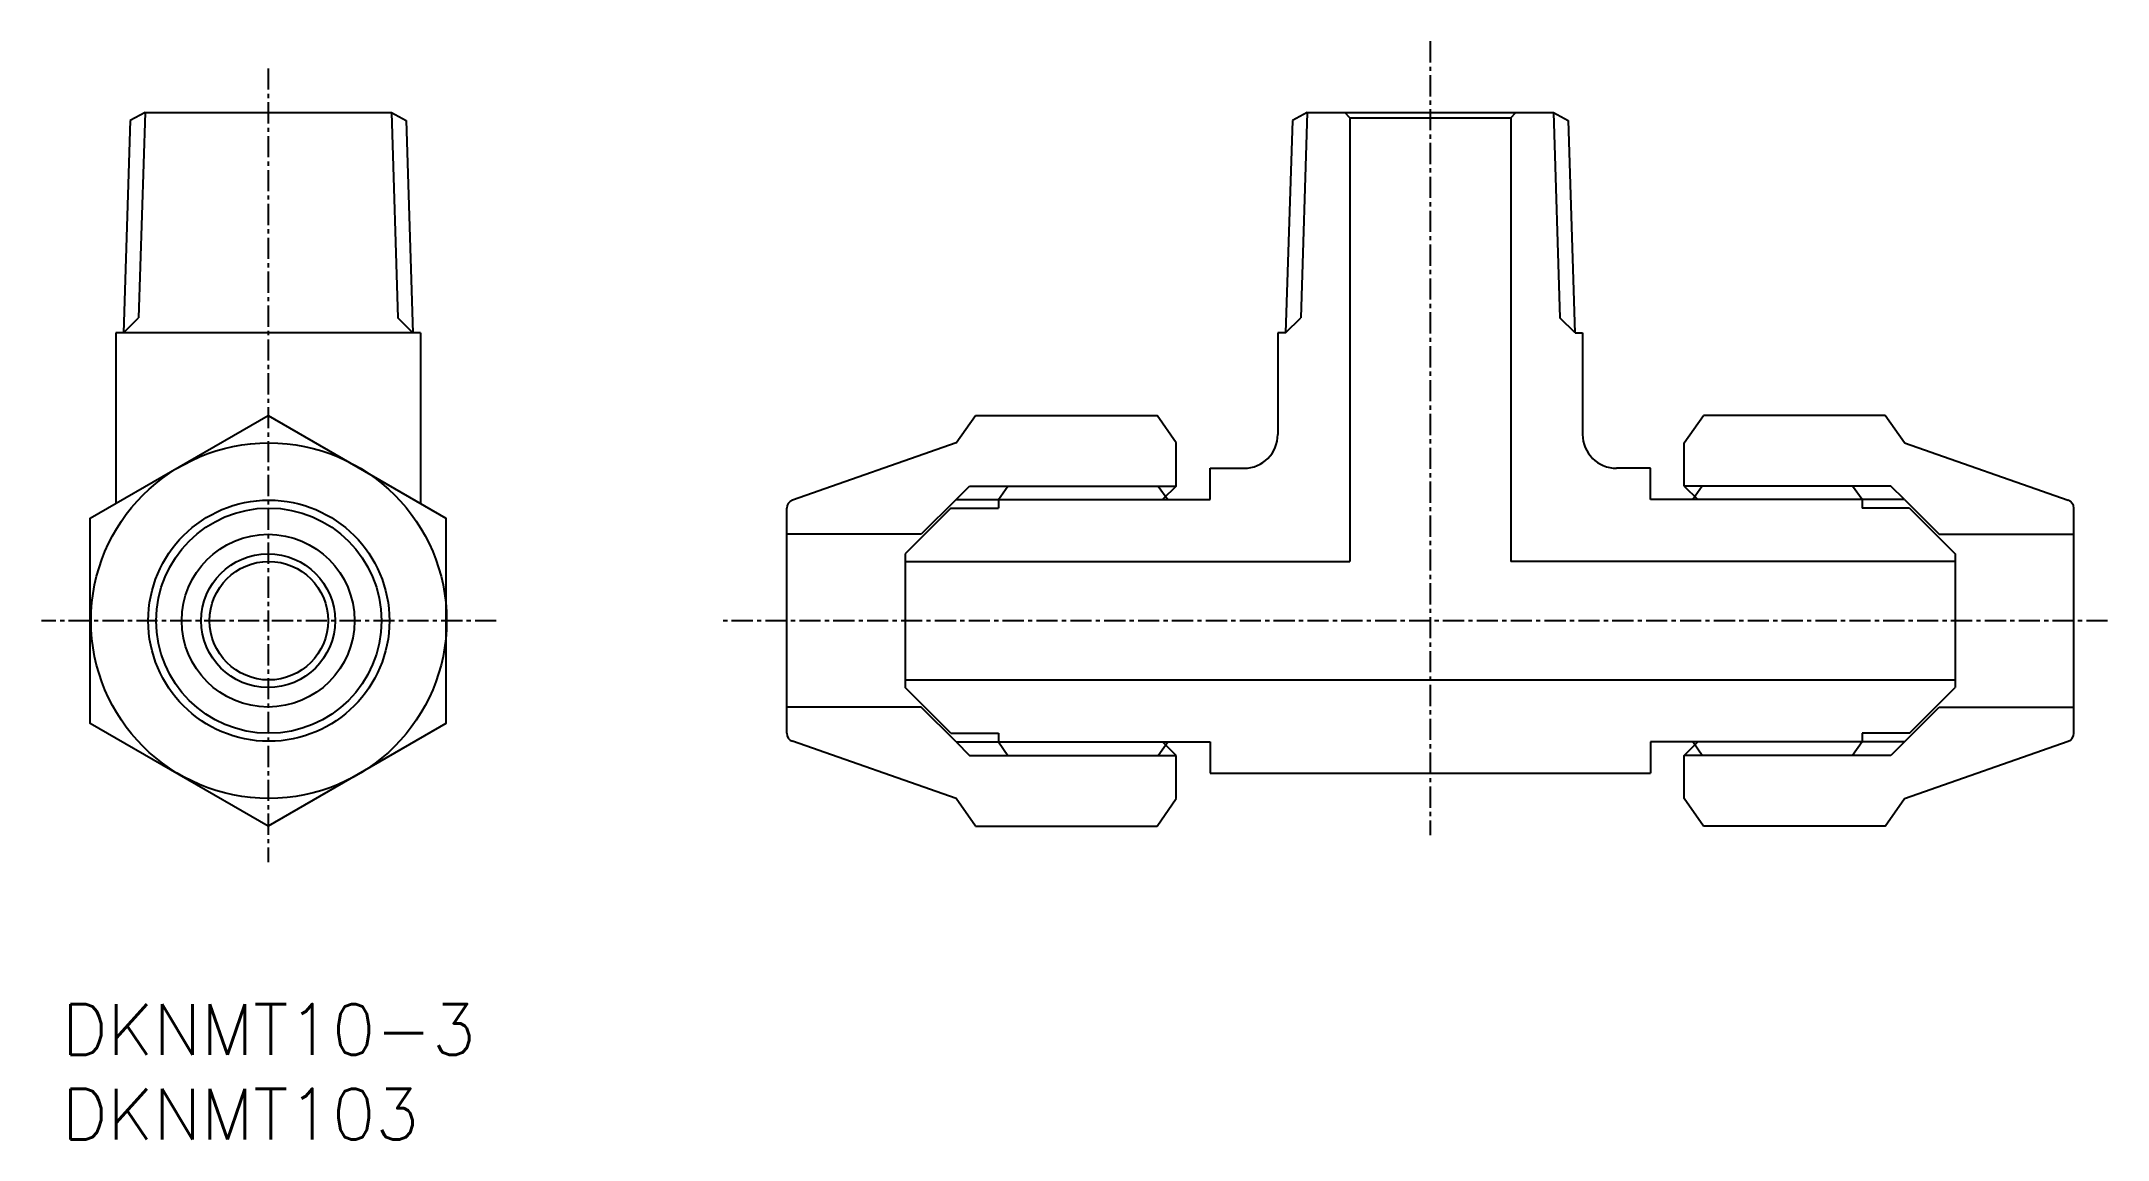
# Model space of a CAD drawing. Extents: x 77 to 199, y 74 to 138.
import ezdxf
from ezdxf.enums import TextEntityAlignment as Align

# ---------------------------------------------------------------- set-up
doc = ezdxf.new("R2010")
doc.units = 0
doc.linetypes.add('CENTER', pattern=[2, 1.25, -0.25, 0.25, -0.25])
doc.layers.get('0').update_dxf_attribs({"linetype": 'CONTINUOUS'})
doc.layers.add('CENTER', color=1, linetype='CENTER')
doc.styles.get("Standard").update_dxf_attribs({"font": 'txt.shx', "bigfont": 'extfont.shx'})

msp = doc.modelspace()

# ---------------------------------------------------------------- linework, layer by layer
at = {"color": 7, "linetype": 'CONTINUOUS'}
for p, q in [((82.97, 134.27), (82.1, 133.81)), ((82.97, 134.27), (97.52, 134.27)), ((97.52, 134.27), (98.39, 133.81)), ((151.59, 134.27), (150.72, 133.81)), ((151.59, 134.27), (166.14, 134.27)), ((154.11, 133.97), (153.81, 134.27)), ((163.61, 133.97), (163.91, 134.27)), ((166.14, 134.27), (167.01, 133.81)), ((82.1, 133.81), (81.7, 121.27)), ((98.39, 133.81), (98.78, 121.27)), ((150.72, 133.81), (150.32, 121.27)), ((154.11, 133.97), (163.61, 133.97)), ((154.11, 133.97), (154.11, 107.77)), ((163.61, 133.97), (163.61, 107.77)), ((167.01, 133.81), (167.4, 121.27)), ((99.24, 121.27), (81.24, 121.27)), ((81.24, 121.27), (81.24, 111.2)), ((99.24, 121.27), (99.24, 111.2)), ((150.31, 121.27), (149.86, 121.27)), ((149.86, 121.27), (149.86, 115.27)), ((167.41, 121.27), (167.86, 121.27)), ((167.86, 121.27), (167.86, 115.27)), ((130.86, 114.77), (132, 116.39)), ((132, 116.39), (142.73, 116.39)), ((143.86, 114.77), (142.73, 116.39)), ((173.86, 114.77), (175, 116.39)), ((185.73, 116.39), (175, 116.39)), ((186.86, 114.77), (185.73, 116.39)), ((130.86, 114.77), (121.2, 111.39)), ((143.86, 112.22), (143.86, 114.77)), ((173.86, 112.22), (173.86, 114.77)), ((186.86, 114.77), (196.53, 111.39)), ((145.86, 113.27), (147.86, 113.27)), ((145.86, 111.42), (145.86, 113.27)), ((171.86, 113.27), (169.86, 113.27)), ((171.86, 111.42), (171.86, 113.27)), ((130.86, 111.42), (128.81, 109.37)), ((130.86, 111.42), (131.66, 112.22)), ((130.86, 111.42), (143.06, 111.42)), ((133.36, 111.42), (133.92, 112.22)), ((133.36, 111.42), (133.36, 110.92)), ((133.36, 111.42), (145.86, 111.42)), ((133.92, 112.22), (142.8, 112.22)), ((142.8, 112.22), (143.36, 111.42)), ((143.86, 112.22), (143.06, 111.42)), ((184.36, 111.42), (171.86, 111.42)), ((173.86, 112.22), (174.66, 111.42)), ((174.92, 112.22), (174.36, 111.42)), ((186.86, 111.42), (174.66, 111.42)), ((183.8, 112.22), (174.92, 112.22)), ((184.36, 111.42), (183.8, 112.22)), ((184.36, 111.42), (184.36, 110.92)), ((186.86, 111.42), (186.06, 112.22)), ((186.86, 111.42), (188.91, 109.37)), ((120.86, 97.62), (120.86, 110.91)), ((130.56, 110.92), (127.86, 108.22)), ((130.56, 110.92), (133.36, 110.92)), ((187.16, 110.92), (184.36, 110.92)), ((187.16, 110.92), (189.86, 108.22)), ((196.86, 97.62), (196.86, 110.91)), ((128.81, 109.37), (120.86, 109.37)), ((188.91, 109.37), (196.86, 109.37)), ((127.86, 108.22), (127.86, 100.32)), ((127.86, 107.77), (154.11, 107.77)), ((189.86, 107.77), (163.61, 107.77)), ((189.86, 108.22), (189.86, 100.32)), ((127.86, 100.77), (189.86, 100.77)), ((130.56, 97.62), (127.86, 100.32)), ((187.16, 97.62), (189.86, 100.32)), ((128.81, 99.17), (120.86, 99.17)), ((130.86, 97.12), (128.81, 99.17)), ((186.86, 97.12), (188.91, 99.17)), ((188.91, 99.17), (196.86, 99.17)), ((130.56, 97.62), (133.36, 97.62)), ((133.36, 97.62), (133.36, 97.12)), ((187.16, 97.62), (184.36, 97.62)), ((184.36, 97.62), (184.36, 97.12)), ((130.86, 93.77), (121.2, 97.15)), ((130.86, 97.12), (131.66, 96.32)), ((130.86, 97.12), (143.06, 97.12)), ((133.36, 97.12), (133.92, 96.32)), ((133.36, 97.12), (145.86, 97.12)), ((142.8, 96.32), (143.36, 97.12)), ((143.86, 96.32), (143.06, 97.12)), ((145.86, 97.12), (145.86, 95.27)), ((184.36, 97.12), (171.86, 97.12)), ((171.86, 97.12), (171.86, 95.27)), ((173.86, 96.32), (174.66, 97.12)), ((174.92, 96.32), (174.36, 97.12)), ((186.86, 97.12), (174.66, 97.12)), ((184.36, 97.12), (183.8, 96.32)), ((186.86, 97.12), (186.06, 96.32)), ((186.86, 93.77), (196.53, 97.15)), ((133.92, 96.32), (142.8, 96.32)), ((143.86, 93.77), (143.86, 96.32)), ((145.86, 95.27), (171.86, 95.27)), ((173.86, 93.77), (173.86, 96.32)), ((183.8, 96.32), (174.92, 96.32)), ((132, 92.14), (130.86, 93.77)), ((142.73, 92.14), (143.86, 93.77)), ((175, 92.14), (173.86, 93.77)), ((185.73, 92.14), (186.86, 93.77)), ((132, 92.14), (142.73, 92.14)), ((185.73, 92.14), (175, 92.14))]:
    msp.add_line(p, q, dxfattribs=at)
at = {"color": 3, "linetype": 'CONTINUOUS'}
for p, q in [((82.97, 134.27), (82.59, 122.16)), ((97.52, 134.27), (97.9, 122.16)), ((151.59, 134.27), (151.21, 122.16)), ((166.14, 134.27), (166.52, 122.16)), ((81.69, 121.27), (82.59, 122.16)), ((98.79, 121.27), (97.9, 122.16)), ((150.31, 121.27), (151.21, 122.16)), ((167.41, 121.27), (166.52, 122.16)), ((131.66, 112.22), (143.86, 112.22)), ((186.06, 112.22), (173.86, 112.22)), ((131.66, 96.32), (143.86, 96.32)), ((186.06, 96.32), (173.86, 96.32))]:
    msp.add_line(p, q, dxfattribs=at)
at = {"color": 7, "linetype": 'CONTINUOUS'}
msp.add_lwpolyline([(90.24, 116.39), (100.74, 110.33), (100.74, 98.21), (90.24, 92.14), (79.74, 98.21), (79.74, 110.33)], close=True, dxfattribs=at)
for centre, radius in [((90.28, 104.27), 10.5), ((90.28, 104.27), 7.12), ((90.28, 104.27), 6.65), ((90.24, 104.27), 5.1), ((90.24, 104.27), 3.95), ((90.28, 104.27), 3.5)]:
    msp.add_circle(centre, radius, dxfattribs=at)
for centre, radius, start, end in [((147.86, 115.27), 2, 270, 0), ((169.86, 115.27), 2, 180, 270), ((121.36, 110.91), 0.5, 109.29, 180), ((196.36, 110.91), 0.5, 0, 70.71), ((121.36, 97.62), 0.5, 180, 250.71), ((196.36, 97.62), 0.5, 289.29, 0)]:
    msp.add_arc(centre, radius, start, end, dxfattribs=at)
at = {"layer": 'CENTER', "color": 1, "linetype": 'CENTER'}
for p, q in [((158.86, 138.48), (158.86, 91.61)), ((90.24, 136.88), (90.24, 90.01)), ((103.71, 104.27), (76.85, 104.27)), ((198.86, 104.27), (116.95, 104.27))]:
    msp.add_line(p, q, dxfattribs=at)

# ---------------------------------------------------------------- texts
at = {"color": 7, "linetype": 'CONTINUOUS'}
for s, p in [('DKNMT10-3', (78.06, 80.13)), ('DKNMT103', (78.06, 75.13))]:
    msp.add_text(s, height=3, dxfattribs=at).set_placement(p, align=Align.MIDDLE_LEFT)

doc.saveas('drawing.dxf')
